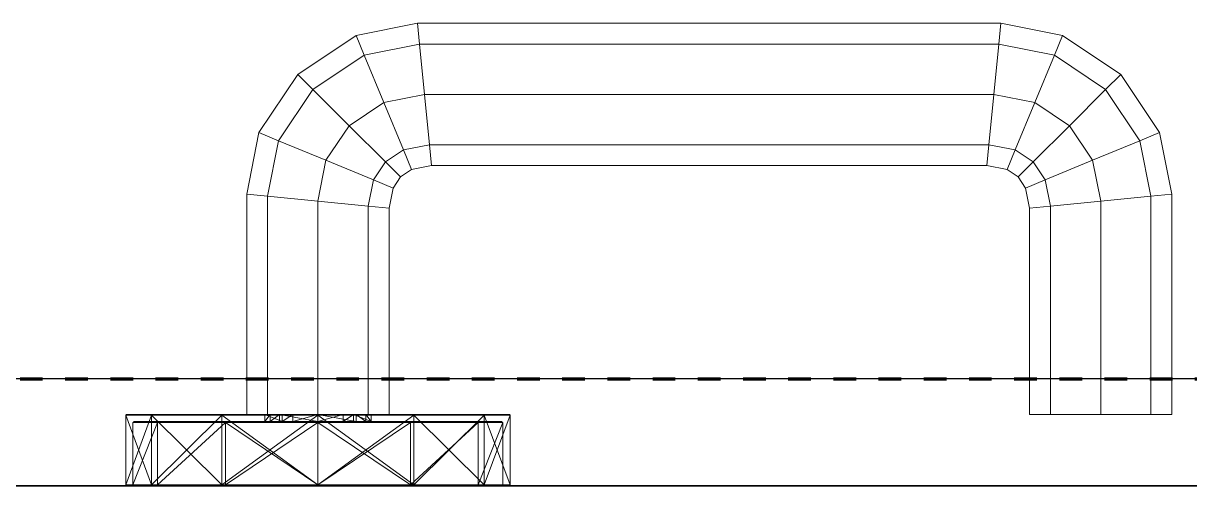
# Model space of a CAD drawing. Header units: millimetres. Extents: x -5300 to 98858, y -5196 to 93886.
# Drawn here: x 7620.6 to 7784.5, y 43150 to 43215 of the extents above; entities that cross this region are included whole.
import ezdxf

# ---------------------------------------------------------------- set-up
doc = ezdxf.new("R2010")
doc.units = ezdxf.units.MM
doc.linetypes.add('Штрих', pattern=[6.35, 3.175, -3.175])
doc.linetypes.add('Штрих_2_', pattern=[6.35, 3.175, -3.175])
for name, color, linetype, lineweight, true_color in [('_Разделитель помещений_', 4, 'Штрих', 70, 0x00ffff), ('Двери', 7, 'Continuous', 18, 0x7f7f7f), ('Стены', 7, 'Continuous', 18, 0x7f7f7f), ('Стены разрез', 7, 'Continuous', 50, 0x7f7f7f)]:
    doc.layers.add(name, color=color, linetype=linetype, lineweight=lineweight, true_color=true_color)

# ---------------------------------------------------------------- blocks, each defined once
blk = doc.blocks.new('СТВ_Перегородка_Кирпич 136938 - СТВ_Перегородка_Кирпич 2-246157-Подвал')
at = {"layer": 'Стены', "color": 254, "true_color": 0xd4d4d4}
blk.add_line((0, 43150), (12600, 43150), dxfattribs=at)
blk = doc.blocks.new('СТВ_Перегородка_Кирпич 136938 - СТВ_Перегородка_Кирпич 136938-246154-Подвал')
at = {"layer": 'Стены', "color": 254, "true_color": 0xd4d4d4}
for p, q in [((6900, 43165), (8600, 43165)), ((6900, 43150), (8600, 43150)), ((8600, 43150), (6900, 43150))]:
    blk.add_line(p, q, dxfattribs=at)
at = {"layer": 'Стены разрез', "color": 254, "lineweight": 25, "true_color": 0xd4d4d4}
for p, q in [((12615, 43165), (3230, 43165)), ((3230, 43150), (12615, 43150)), ((9250, 43150), (6250, 43150))]:
    blk.add_line(p, q, dxfattribs=at)
blk.add_blockref('СТВ_Перегородка_Кирпич 136938 - СТВ_Перегородка_Кирпич 2-246157-Подвал', (0, 0))
blk = doc.blocks.new('Дп-14 - Дп-14-246260-Подвал')
at = {"layer": 'Двери', "color": 254, "true_color": 0xd4d4d4}
for p, q in [((7667.36, 43213.28), (7676.02, 43215)), ((7676.02, 43215), (7667.36, 43213.28)), ((7676.02, 43215), (7676.3, 43212.07)), ((7676.3, 43212.07), (7676.02, 43215)), ((7676.02, 43215), (7757.98, 43215)), ((7676.3, 43212.07), (7676.02, 43215)), ((7757.98, 43215), (7676.02, 43215)), ((7676.02, 43215), (7676.3, 43212.07)), ((7757.98, 43215), (7757.7, 43212.07)), ((7757.7, 43212.07), (7757.98, 43215)), ((7757.7, 43212.07), (7757.98, 43215)), ((7757.98, 43215), (7757.7, 43212.07)), ((7757.98, 43215), (7766.64, 43213.28)), ((7766.64, 43213.28), (7757.98, 43215)), ((7659.18, 43207.82), (7667.36, 43213.28)), ((7667.36, 43213.28), (7659.18, 43207.82)), ((7667.36, 43213.28), (7668.5, 43210.52)), ((7668.5, 43210.52), (7667.36, 43213.28)), ((7668.5, 43210.52), (7667.36, 43213.28)), ((7667.36, 43213.28), (7668.5, 43210.52)), ((7676.3, 43212.07), (7668.5, 43210.52)), ((7668.5, 43210.52), (7676.3, 43212.07)), ((7668.5, 43210.52), (7676.3, 43212.07)), ((7676.3, 43212.07), (7668.5, 43210.52)), ((7757.7, 43212.07), (7676.3, 43212.07)), ((7676.3, 43212.07), (7677, 43205)), ((7677, 43205), (7676.3, 43212.07)), ((7676.3, 43212.07), (7757.7, 43212.07)), ((7676.3, 43212.07), (7757.7, 43212.07)), ((7677, 43205), (7676.3, 43212.07)), ((7757.7, 43212.07), (7676.3, 43212.07)), ((7676.3, 43212.07), (7677, 43205)), ((7757.7, 43212.07), (7757, 43205)), ((7757, 43205), (7757.7, 43212.07)), ((7757, 43205), (7757.7, 43212.07)), ((7757.7, 43212.07), (7757, 43205)), ((7765.5, 43210.52), (7757.7, 43212.07)), ((7757.7, 43212.07), (7765.5, 43210.52)), ((7757.7, 43212.07), (7765.5, 43210.52)), ((7765.5, 43210.52), (7757.7, 43212.07)), ((7766.64, 43213.28), (7765.5, 43210.52)), ((7765.5, 43210.52), (7766.64, 43213.28)), ((7765.5, 43210.52), (7766.64, 43213.28)), ((7766.64, 43213.28), (7765.5, 43210.52)), ((7766.64, 43213.28), (7774.82, 43207.82)), ((7774.82, 43207.82), (7766.64, 43213.28)), ((7668.5, 43210.52), (7661.3, 43205.7)), ((7661.3, 43205.7), (7668.5, 43210.52)), ((7661.3, 43205.7), (7668.5, 43210.52)), ((7668.5, 43210.52), (7661.3, 43205.7)), ((7668.5, 43210.52), (7671.26, 43203.86)), ((7671.26, 43203.86), (7668.5, 43210.52)), ((7671.26, 43203.86), (7668.5, 43210.52)), ((7668.5, 43210.52), (7671.26, 43203.86)), ((7765.5, 43210.52), (7762.74, 43203.86)), ((7762.74, 43203.86), (7765.5, 43210.52)), ((7762.74, 43203.86), (7765.5, 43210.52)), ((7765.5, 43210.52), (7762.74, 43203.86)), ((7772.7, 43205.7), (7765.5, 43210.52)), ((7765.5, 43210.52), (7772.7, 43205.7)), ((7765.5, 43210.52), (7772.7, 43205.7)), ((7772.7, 43205.7), (7765.5, 43210.52)), ((7653.72, 43199.64), (7659.18, 43207.82)), ((7659.18, 43207.82), (7653.72, 43199.64)), ((7659.18, 43207.82), (7661.3, 43205.7)), ((7661.3, 43205.7), (7659.18, 43207.82)), ((7661.3, 43205.7), (7659.18, 43207.82)), ((7659.18, 43207.82), (7661.3, 43205.7)), ((7774.82, 43207.82), (7772.7, 43205.7)), ((7772.7, 43205.7), (7774.82, 43207.82)), ((7772.7, 43205.7), (7774.82, 43207.82)), ((7774.82, 43207.82), (7772.7, 43205.7)), ((7774.82, 43207.82), (7780.28, 43199.64)), ((7780.28, 43199.64), (7774.82, 43207.82)), ((7661.3, 43205.7), (7656.48, 43198.5)), ((7656.48, 43198.5), (7661.3, 43205.7)), ((7656.48, 43198.5), (7661.3, 43205.7)), ((7661.3, 43205.7), (7656.48, 43198.5)), ((7661.3, 43205.7), (7666.39, 43200.61)), ((7666.39, 43200.61), (7661.3, 43205.7)), ((7666.39, 43200.61), (7661.3, 43205.7)), ((7661.3, 43205.7), (7666.39, 43200.61)), ((7772.7, 43205.7), (7767.61, 43200.61)), ((7767.61, 43200.61), (7772.7, 43205.7)), ((7767.61, 43200.61), (7772.7, 43205.7)), ((7772.7, 43205.7), (7767.61, 43200.61)), ((7777.52, 43198.5), (7772.7, 43205.7)), ((7772.7, 43205.7), (7777.52, 43198.5)), ((7772.7, 43205.7), (7777.52, 43198.5)), ((7777.52, 43198.5), (7772.7, 43205.7)), ((7671.26, 43203.86), (7666.39, 43200.61)), ((7666.39, 43200.61), (7671.26, 43203.86)), ((7666.39, 43200.61), (7671.26, 43203.86)), ((7671.26, 43203.86), (7666.39, 43200.61)), ((7677, 43205), (7671.26, 43203.86)), ((7671.26, 43203.86), (7677, 43205)), ((7671.26, 43203.86), (7677, 43205)), ((7677, 43205), (7671.26, 43203.86)), ((7671.26, 43203.86), (7674.02, 43197.2)), ((7674.02, 43197.2), (7671.26, 43203.86)), ((7674.02, 43197.2), (7671.26, 43203.86)), ((7671.26, 43203.86), (7674.02, 43197.2)), ((7757, 43205), (7677, 43205)), ((7677, 43205), (7677.7, 43197.93)), ((7677.7, 43197.93), (7677, 43205)), ((7677, 43205), (7757, 43205)), ((7677, 43205), (7757, 43205)), ((7677.7, 43197.93), (7677, 43205)), ((7757, 43205), (7677, 43205)), ((7677, 43205), (7677.7, 43197.93)), ((7757, 43205), (7756.3, 43197.93)), ((7756.3, 43197.93), (7757, 43205)), ((7756.3, 43197.93), (7757, 43205)), ((7757, 43205), (7756.3, 43197.93)), ((7762.74, 43203.86), (7757, 43205)), ((7757, 43205), (7762.74, 43203.86)), ((7757, 43205), (7762.74, 43203.86)), ((7762.74, 43203.86), (7757, 43205)), ((7762.74, 43203.86), (7759.98, 43197.2)), ((7759.98, 43197.2), (7762.74, 43203.86)), ((7759.98, 43197.2), (7762.74, 43203.86)), ((7762.74, 43203.86), (7759.98, 43197.2)), ((7767.61, 43200.61), (7762.74, 43203.86)), ((7762.74, 43203.86), (7767.61, 43200.61)), ((7762.74, 43203.86), (7767.61, 43200.61)), ((7767.61, 43200.61), (7762.74, 43203.86)), ((7666.39, 43200.61), (7663.14, 43195.74)), ((7663.14, 43195.74), (7666.39, 43200.61)), ((7663.14, 43195.74), (7666.39, 43200.61)), ((7666.39, 43200.61), (7663.14, 43195.74)), ((7666.39, 43200.61), (7671.49, 43195.51)), ((7671.49, 43195.51), (7666.39, 43200.61)), ((7671.49, 43195.51), (7666.39, 43200.61)), ((7666.39, 43200.61), (7671.49, 43195.51)), ((7767.61, 43200.61), (7762.51, 43195.51)), ((7762.51, 43195.51), (7767.61, 43200.61)), ((7762.51, 43195.51), (7767.61, 43200.61)), ((7767.61, 43200.61), (7762.51, 43195.51)), ((7770.86, 43195.74), (7767.61, 43200.61)), ((7767.61, 43200.61), (7770.86, 43195.74)), ((7767.61, 43200.61), (7770.86, 43195.74)), ((7770.86, 43195.74), (7767.61, 43200.61)), ((7652, 43190.98), (7653.72, 43199.64)), ((7653.72, 43199.64), (7652, 43190.98)), ((7653.72, 43199.64), (7656.48, 43198.5)), ((7656.48, 43198.5), (7653.72, 43199.64)), ((7656.48, 43198.5), (7653.72, 43199.64)), ((7653.72, 43199.64), (7656.48, 43198.5)), ((7780.28, 43199.64), (7777.52, 43198.5)), ((7777.52, 43198.5), (7780.28, 43199.64)), ((7777.52, 43198.5), (7780.28, 43199.64)), ((7780.28, 43199.64), (7777.52, 43198.5)), ((7780.28, 43199.64), (7782, 43190.98)), ((7782, 43190.98), (7780.28, 43199.64)), ((7656.48, 43198.5), (7654.93, 43190.7)), ((7654.93, 43190.7), (7656.48, 43198.5)), ((7654.93, 43190.7), (7656.48, 43198.5)), ((7656.48, 43198.5), (7654.93, 43190.7)), ((7656.48, 43198.5), (7663.14, 43195.74)), ((7663.14, 43195.74), (7656.48, 43198.5)), ((7663.14, 43195.74), (7656.48, 43198.5)), ((7656.48, 43198.5), (7663.14, 43195.74)), ((7674.02, 43197.2), (7671.49, 43195.51)), ((7671.49, 43195.51), (7674.02, 43197.2)), ((7671.49, 43195.51), (7674.02, 43197.2)), ((7674.02, 43197.2), (7671.49, 43195.51)), ((7677.7, 43197.93), (7674.02, 43197.2)), ((7674.02, 43197.2), (7677.7, 43197.93)), ((7674.02, 43197.2), (7677.7, 43197.93)), ((7677.7, 43197.93), (7674.02, 43197.2)), ((7674.02, 43197.2), (7675.16, 43194.44)), ((7675.16, 43194.44), (7674.02, 43197.2)), ((7675.16, 43194.44), (7674.02, 43197.2)), ((7674.02, 43197.2), (7675.16, 43194.44)), ((7756.3, 43197.93), (7677.7, 43197.93)), ((7677.7, 43197.93), (7677.98, 43195)), ((7677.98, 43195), (7677.7, 43197.93)), ((7677.7, 43197.93), (7756.3, 43197.93)), ((7677.7, 43197.93), (7756.3, 43197.93)), ((7677.98, 43195), (7677.7, 43197.93)), ((7756.3, 43197.93), (7677.7, 43197.93)), ((7677.7, 43197.93), (7677.98, 43195)), ((7756.3, 43197.93), (7756.02, 43195)), ((7756.02, 43195), (7756.3, 43197.93)), ((7756.02, 43195), (7756.3, 43197.93)), ((7756.3, 43197.93), (7756.02, 43195)), ((7759.98, 43197.2), (7756.3, 43197.93)), ((7756.3, 43197.93), (7759.98, 43197.2)), ((7756.3, 43197.93), (7759.98, 43197.2)), ((7759.98, 43197.2), (7756.3, 43197.93)), ((7759.98, 43197.2), (7758.84, 43194.44)), ((7758.84, 43194.44), (7759.98, 43197.2)), ((7758.84, 43194.44), (7759.98, 43197.2)), ((7759.98, 43197.2), (7758.84, 43194.44)), ((7762.51, 43195.51), (7759.98, 43197.2)), ((7759.98, 43197.2), (7762.51, 43195.51)), ((7759.98, 43197.2), (7762.51, 43195.51)), ((7762.51, 43195.51), (7759.98, 43197.2)), ((7777.52, 43198.5), (7770.86, 43195.74)), ((7770.86, 43195.74), (7777.52, 43198.5)), ((7770.86, 43195.74), (7777.52, 43198.5)), ((7777.52, 43198.5), (7770.86, 43195.74)), ((7779.07, 43190.7), (7777.52, 43198.5)), ((7777.52, 43198.5), (7779.07, 43190.7)), ((7777.52, 43198.5), (7779.07, 43190.7)), ((7779.07, 43190.7), (7777.52, 43198.5)), ((7663.14, 43195.74), (7662, 43190)), ((7662, 43190), (7663.14, 43195.74)), ((7662, 43190), (7663.14, 43195.74)), ((7663.14, 43195.74), (7662, 43190)), ((7663.14, 43195.74), (7669.8, 43192.98)), ((7669.8, 43192.98), (7663.14, 43195.74)), ((7669.8, 43192.98), (7663.14, 43195.74)), ((7663.14, 43195.74), (7669.8, 43192.98)), ((7671.49, 43195.51), (7669.8, 43192.98)), ((7669.8, 43192.98), (7671.49, 43195.51)), ((7669.8, 43192.98), (7671.49, 43195.51)), ((7671.49, 43195.51), (7669.8, 43192.98)), ((7671.49, 43195.51), (7673.6, 43193.4)), ((7673.6, 43193.4), (7671.49, 43195.51)), ((7673.6, 43193.4), (7671.49, 43195.51)), ((7671.49, 43195.51), (7673.6, 43193.4)), ((7762.51, 43195.51), (7760.4, 43193.4)), ((7760.4, 43193.4), (7762.51, 43195.51)), ((7760.4, 43193.4), (7762.51, 43195.51)), ((7762.51, 43195.51), (7760.4, 43193.4)), ((7764.2, 43192.98), (7762.51, 43195.51)), ((7762.51, 43195.51), (7764.2, 43192.98)), ((7762.51, 43195.51), (7764.2, 43192.98)), ((7764.2, 43192.98), (7762.51, 43195.51)), ((7770.86, 43195.74), (7764.2, 43192.98)), ((7764.2, 43192.98), (7770.86, 43195.74)), ((7764.2, 43192.98), (7770.86, 43195.74)), ((7770.86, 43195.74), (7764.2, 43192.98)), ((7772, 43190), (7770.86, 43195.74)), ((7770.86, 43195.74), (7772, 43190)), ((7770.86, 43195.74), (7772, 43190)), ((7772, 43190), (7770.86, 43195.74)), ((7675.16, 43194.44), (7673.6, 43193.4)), ((7673.6, 43193.4), (7675.16, 43194.44)), ((7677.98, 43195), (7675.16, 43194.44)), ((7675.16, 43194.44), (7677.98, 43195)), ((7756.02, 43195), (7677.98, 43195)), ((7677.98, 43195), (7756.02, 43195)), ((7758.84, 43194.44), (7756.02, 43195)), ((7756.02, 43195), (7758.84, 43194.44)), ((7760.4, 43193.4), (7758.84, 43194.44)), ((7758.84, 43194.44), (7760.4, 43193.4)), ((7669.8, 43192.98), (7669.07, 43189.3)), ((7669.07, 43189.3), (7669.8, 43192.98)), ((7669.07, 43189.3), (7669.8, 43192.98)), ((7669.8, 43192.98), (7669.07, 43189.3)), ((7669.8, 43192.98), (7672.56, 43191.84)), ((7672.56, 43191.84), (7669.8, 43192.98)), ((7672.56, 43191.84), (7669.8, 43192.98)), ((7669.8, 43192.98), (7672.56, 43191.84)), ((7673.6, 43193.4), (7672.56, 43191.84)), ((7672.56, 43191.84), (7673.6, 43193.4)), ((7761.44, 43191.84), (7760.4, 43193.4)), ((7760.4, 43193.4), (7761.44, 43191.84)), ((7764.2, 43192.98), (7761.44, 43191.84)), ((7761.44, 43191.84), (7764.2, 43192.98)), ((7761.44, 43191.84), (7764.2, 43192.98)), ((7764.2, 43192.98), (7761.44, 43191.84)), ((7764.93, 43189.3), (7764.2, 43192.98)), ((7764.2, 43192.98), (7764.93, 43189.3)), ((7764.2, 43192.98), (7764.93, 43189.3)), ((7764.93, 43189.3), (7764.2, 43192.98)), ((7652, 43160), (7652, 43190.98)), ((7652, 43190.98), (7654.93, 43190.7)), ((7654.93, 43190.7), (7652, 43190.98)), ((7652, 43190.98), (7652, 43160)), ((7654.93, 43190.7), (7652, 43190.98)), ((7652, 43190.98), (7654.93, 43190.7)), ((7654.93, 43190.7), (7654.93, 43160)), ((7654.93, 43160), (7654.93, 43190.7)), ((7654.93, 43160), (7654.93, 43190.7)), ((7654.93, 43190.7), (7662, 43190)), ((7662, 43190), (7654.93, 43190.7)), ((7654.93, 43190.7), (7654.93, 43160)), ((7662, 43190), (7654.93, 43190.7)), ((7654.93, 43190.7), (7662, 43190)), ((7672.56, 43191.84), (7672, 43189.02)), ((7672, 43189.02), (7672.56, 43191.84)), ((7762, 43189.02), (7761.44, 43191.84)), ((7761.44, 43191.84), (7762, 43189.02)), ((7779.07, 43190.7), (7772, 43190)), ((7772, 43190), (7779.07, 43190.7)), ((7772, 43190), (7779.07, 43190.7)), ((7779.07, 43190.7), (7772, 43190)), ((7782, 43190.98), (7779.07, 43190.7)), ((7779.07, 43190.7), (7782, 43190.98)), ((7779.07, 43190.7), (7782, 43190.98)), ((7782, 43190.98), (7779.07, 43190.7)), ((7779.07, 43160), (7779.07, 43190.7)), ((7779.07, 43190.7), (7779.07, 43160)), ((7779.07, 43190.7), (7779.07, 43160)), ((7779.07, 43160), (7779.07, 43190.7)), ((7782, 43190.98), (7782, 43160)), ((7782, 43160), (7782, 43190.98)), ((7662, 43190), (7662, 43160)), ((7662, 43160), (7662, 43190)), ((7662, 43160), (7662, 43190)), ((7662, 43190), (7669.07, 43189.3)), ((7669.07, 43189.3), (7662, 43190)), ((7662, 43190), (7662, 43160)), ((7669.07, 43189.3), (7662, 43190)), ((7662, 43190), (7669.07, 43189.3)), ((7669.07, 43189.3), (7669.07, 43160)), ((7669.07, 43160), (7669.07, 43189.3)), ((7669.07, 43160), (7669.07, 43189.3)), ((7669.07, 43189.3), (7672, 43189.02)), ((7672, 43189.02), (7669.07, 43189.3)), ((7669.07, 43189.3), (7669.07, 43160)), ((7672, 43189.02), (7669.07, 43189.3)), ((7669.07, 43189.3), (7672, 43189.02)), ((7672, 43189.02), (7672, 43160)), ((7672, 43160), (7672, 43189.02)), ((7764.93, 43189.3), (7762, 43189.02)), ((7762, 43189.02), (7764.93, 43189.3)), ((7764.93, 43189.3), (7762, 43189.02)), ((7762, 43189.02), (7764.93, 43189.3)), ((7762, 43189.02), (7762, 43160)), ((7762, 43160), (7762, 43189.02)), ((7772, 43190), (7764.93, 43189.3)), ((7764.93, 43189.3), (7772, 43190)), ((7772, 43190), (7764.93, 43189.3)), ((7764.93, 43189.3), (7772, 43190)), ((7764.93, 43189.3), (7764.93, 43160)), ((7764.93, 43160), (7764.93, 43189.3)), ((7764.93, 43189.3), (7764.93, 43160)), ((7764.93, 43160), (7764.93, 43189.3)), ((7772, 43160), (7772, 43190)), ((7772, 43190), (7772, 43160)), ((7772, 43160), (7772, 43190)), ((7772, 43190), (7772, 43160)), ((7638.62, 43160), (7635, 43160)), ((7635, 43160), (7638.62, 43160)), ((7635, 43160), (7648.5, 43160)), ((7638.62, 43159.9), (7635, 43159.9)), ((7638.62, 43159.9), (7635, 43159.9)), ((7635, 43150.1), (7635, 43159.9)), ((7638.62, 43150.1), (7635, 43159.9)), ((7638.62, 43159.9), (7635, 43150.1)), ((7638.62, 43159.9), (7635, 43159.9)), ((7635, 43159.9), (7638.62, 43159.9)), ((7635, 43159.9), (7635, 43150.1)), ((7638.62, 43159.9), (7635, 43150.1)), ((7635, 43159.9), (7638.62, 43150.1)), ((7638.7, 43160), (7635.1, 43160)), ((7638.7, 43160), (7635.1, 43160)), ((7657, 43160), (7635.1, 43160)), ((7657, 43160), (7635.1, 43160)), ((7657, 43160), (7635.1, 43160)), ((7648.5, 43160), (7638.62, 43160)), ((7638.62, 43160), (7648.5, 43160)), ((7638.62, 43160), (7648.5, 43160)), ((7648.5, 43159.9), (7638.62, 43159.9)), ((7648.5, 43159.9), (7638.62, 43159.9)), ((7648.5, 43150.1), (7638.62, 43159.9)), ((7648.5, 43159.9), (7638.62, 43150.1)), ((7638.62, 43150.1), (7638.62, 43159.9)), ((7638.62, 43159.9), (7638.62, 43150.1)), ((7648.5, 43159.9), (7638.62, 43159.9)), ((7648.5, 43159.9), (7638.62, 43159.9)), ((7648.5, 43159.9), (7638.62, 43150.1)), ((7638.62, 43159.9), (7638.62, 43150.1)), ((7648.5, 43150.1), (7638.62, 43159.9)), ((7638.62, 43150.1), (7638.62, 43159.9)), ((7648.55, 43160), (7638.7, 43160)), ((7648.55, 43160), (7638.7, 43160)), ((7657, 43160), (7638.7, 43160)), ((7654.53, 43160), (7638.7, 43160)), ((7655.28, 43160), (7638.7, 43160)), ((7638.7, 43160), (7657, 43160)), ((7657, 43160), (7638.7, 43160)), ((7662, 43160), (7648.5, 43160)), ((7662, 43160), (7648.5, 43160)), ((7675.5, 43160), (7648.5, 43160)), ((7675.5, 43160), (7648.5, 43160)), ((7675.5, 43160), (7648.5, 43160)), ((7648.5, 43160), (7648.5, 43160)), ((7662, 43159.9), (7648.5, 43159.9)), ((7662, 43159.9), (7648.5, 43159.9)), ((7662, 43150.1), (7648.5, 43159.9)), ((7662, 43159.9), (7648.5, 43150.1)), ((7648.5, 43150.1), (7648.5, 43159.9)), ((7648.5, 43159.9), (7648.5, 43150.1)), ((7648.5, 43159.9), (7662, 43159.9)), ((7662, 43159.9), (7648.5, 43159.9)), ((7648.5, 43159.9), (7648.5, 43150.1)), ((7648.5, 43150.1), (7662, 43159.9)), ((7662, 43150.1), (7648.5, 43159.9)), ((7648.5, 43150.1), (7648.5, 43159.9)), ((7662, 43160), (7648.55, 43160)), ((7662, 43160), (7648.55, 43160)), ((7648.55, 43160), (7657, 43160)), ((7648.55, 43160), (7657, 43160)), ((7648.55, 43160), (7658.46, 43160)), ((7656.63, 43160), (7648.55, 43160)), ((7655.28, 43160), (7648.55, 43160)), ((7654.93, 43160), (7652, 43160)), ((7652, 43160), (7654.93, 43160)), ((7654.53, 43159), (7654.53, 43160)), ((7654.53, 43160), (7655.28, 43160)), ((7654.53, 43160), (7657, 43160)), ((7654.53, 43159), (7655.28, 43160)), ((7657, 43159), (7654.53, 43160)), ((7654.53, 43160), (7657, 43160)), ((7662, 43160), (7654.93, 43160)), ((7654.93, 43160), (7662, 43160)), ((7656.63, 43160), (7655.28, 43160)), ((7655.28, 43159), (7656.63, 43160)), ((7655.28, 43159), (7655.28, 43160)), ((7662, 43160), (7656.63, 43160)), ((7662, 43159), (7656.63, 43160)), ((7656.63, 43159), (7656.63, 43160)), ((7662, 43160), (7656.63, 43160)), ((7657, 43160), (7658.46, 43160)), ((7657, 43160), (7657, 43159)), ((7657, 43159), (7657, 43160)), ((7657, 43160), (7657, 43160)), ((7657, 43160), (7657, 43159)), ((7657, 43160), (7657, 43160)), ((7657, 43160), (7657, 43159)), ((7658.46, 43160), (7657, 43159)), ((7657, 43159), (7657, 43160)), ((7657, 43159), (7657, 43160)), ((7657, 43159), (7657, 43160)), ((7657, 43160), (7657, 43159)), ((7657, 43160), (7657, 43160)), ((7657, 43160), (7657, 43160)), ((7657, 43159), (7657, 43160)), ((7657, 43159), (7657, 43160)), ((7657, 43159), (7657, 43160)), ((7657, 43160), (7657, 43160)), ((7662, 43160), (7658.46, 43160)), ((7662, 43160), (7658.46, 43160)), ((7662, 43160), (7658.46, 43159)), ((7658.46, 43160), (7658.46, 43159)), ((7675.45, 43160), (7662, 43160)), ((7675.45, 43160), (7662, 43160)), ((7667.38, 43160), (7662, 43160)), ((7662, 43160), (7665.54, 43160)), ((7667.38, 43159), (7662, 43160)), ((7662, 43159), (7662, 43160)), ((7667.38, 43160), (7662, 43160)), ((7662, 43160), (7662, 43160)), ((7662, 43160), (7665.54, 43160)), ((7662, 43160), (7662, 43159)), ((7665.54, 43160), (7662, 43159)), ((7662, 43160), (7662, 43160)), ((7662, 43160), (7675.5, 43160)), ((7675.5, 43160), (7662, 43160)), ((7669.07, 43160), (7662, 43160)), ((7662, 43160), (7669.07, 43160)), ((7675.5, 43159.9), (7662, 43159.9)), ((7675.5, 43159.9), (7662, 43159.9)), ((7675.5, 43159.9), (7662, 43150.1)), ((7675.5, 43150.1), (7662, 43159.9)), ((7662, 43150.1), (7662, 43159.9)), ((7662, 43159.9), (7662, 43150.1)), ((7662, 43159.9), (7675.5, 43159.9)), ((7675.5, 43159.9), (7662, 43159.9)), ((7662, 43150.1), (7662, 43159.9)), ((7662, 43150.1), (7675.5, 43159.9)), ((7675.5, 43150.1), (7662, 43159.9)), ((7662, 43150.1), (7662, 43159.9)), ((7667, 43160), (7665.54, 43160)), ((7667, 43160), (7665.54, 43159)), ((7675.45, 43160), (7665.54, 43160)), ((7665.54, 43160), (7665.54, 43159)), ((7667, 43159), (7667, 43160)), ((7669.47, 43160), (7667, 43160)), ((7667, 43160), (7667, 43159)), ((7669.47, 43159), (7667, 43160)), ((7667, 43159), (7667, 43160)), ((7667, 43159), (7667, 43160)), ((7667, 43159), (7667, 43160)), ((7669.47, 43160), (7667, 43160)), ((7667, 43160), (7667, 43160)), ((7667, 43160), (7667, 43160)), ((7667, 43160), (7685.3, 43160)), ((7667, 43160), (7688.9, 43160)), ((7667, 43160), (7667, 43160)), ((7667, 43160), (7667, 43159)), ((7667, 43160), (7688.9, 43160)), ((7667, 43160), (7667, 43160)), ((7667, 43160), (7667, 43159)), ((7667, 43160), (7667, 43159)), ((7667, 43160), (7688.9, 43160)), ((7667, 43160), (7685.3, 43160)), ((7667, 43160), (7667, 43160)), ((7667, 43160), (7667, 43159)), ((7667, 43160), (7667, 43159)), ((7667, 43160), (7667, 43159)), ((7667, 43160), (7685.3, 43160)), ((7667, 43160), (7675.45, 43160)), ((7667, 43160), (7675.45, 43160)), ((7667.38, 43160), (7668.72, 43160)), ((7668.72, 43159), (7667.38, 43160)), ((7667.38, 43159), (7667.38, 43160)), ((7667.38, 43160), (7675.45, 43160)), ((7669.47, 43160), (7668.72, 43160)), ((7669.47, 43159), (7668.72, 43160)), ((7668.72, 43159), (7668.72, 43160)), ((7668.72, 43160), (7675.45, 43160)), ((7668.72, 43160), (7685.3, 43160)), ((7672, 43160), (7669.07, 43160)), ((7669.07, 43160), (7672, 43160)), ((7669.47, 43159), (7669.47, 43160)), ((7669.47, 43160), (7685.3, 43160)), ((7675.45, 43160), (7685.3, 43160)), ((7685.3, 43160), (7675.45, 43160)), ((7675.5, 43160), (7685.38, 43160)), ((7685.38, 43160), (7675.5, 43160)), ((7675.5, 43160), (7689, 43160)), ((7675.5, 43160), (7685.38, 43160)), ((7675.5, 43160), (7675.5, 43160)), ((7685.38, 43159.9), (7675.5, 43159.9)), ((7685.38, 43159.9), (7675.5, 43159.9)), ((7685.38, 43159.9), (7675.5, 43150.1)), ((7675.5, 43159.9), (7675.5, 43150.1)), ((7685.38, 43150.1), (7675.5, 43159.9)), ((7675.5, 43150.1), (7675.5, 43159.9)), ((7675.5, 43159.9), (7685.38, 43159.9)), ((7685.38, 43159.9), (7675.5, 43159.9)), ((7675.5, 43150.1), (7675.5, 43159.9)), ((7675.5, 43150.1), (7685.38, 43159.9)), ((7685.38, 43150.1), (7675.5, 43159.9)), ((7675.5, 43150.1), (7675.5, 43159.9)), ((7685.3, 43160), (7688.9, 43160)), ((7688.9, 43160), (7685.3, 43160)), ((7685.38, 43160), (7689, 43160)), ((7689, 43160), (7685.38, 43160)), ((7685.38, 43159.9), (7689, 43159.9)), ((7689, 43159.9), (7685.38, 43159.9)), ((7685.38, 43150.1), (7685.38, 43159.9)), ((7685.38, 43150.1), (7689, 43159.9)), ((7689, 43150.1), (7685.38, 43159.9)), ((7685.38, 43150.1), (7685.38, 43159.9)), ((7685.38, 43159.9), (7689, 43159.9)), ((7689, 43159.9), (7685.38, 43159.9)), ((7685.38, 43150.1), (7685.38, 43159.9)), ((7685.38, 43150.1), (7689, 43159.9)), ((7689, 43150.1), (7685.38, 43159.9)), ((7685.38, 43150.1), (7685.38, 43159.9)), ((7689, 43150.1), (7689, 43159.9)), ((7689, 43150.1), (7689, 43159.9)), ((7764.93, 43160), (7762, 43160)), ((7762, 43160), (7764.93, 43160)), ((7762, 43160), (7764.93, 43160)), ((7764.93, 43160), (7762, 43160)), ((7772, 43160), (7764.93, 43160)), ((7764.93, 43160), (7772, 43160)), ((7764.93, 43160), (7772, 43160)), ((7772, 43160), (7764.93, 43160)), ((7779.07, 43160), (7772, 43160)), ((7772, 43160), (7779.07, 43160)), ((7779.07, 43160), (7772, 43160)), ((7772, 43160), (7779.07, 43160)), ((7782, 43160), (7779.07, 43160)), ((7779.07, 43160), (7782, 43160)), ((7782, 43160), (7779.07, 43160)), ((7779.07, 43160), (7782, 43160)), ((7639.48, 43158.9), (7636, 43158.9)), ((7639.48, 43158.9), (7636, 43158.9)), ((7636, 43150.1), (7636, 43158.9)), ((7639.48, 43158.9), (7636, 43150.1)), ((7639.48, 43158.9), (7636, 43150.1)), ((7639.57, 43159), (7636.1, 43159)), ((7639.57, 43159), (7636.1, 43159)), ((7657, 43159), (7636.1, 43159)), ((7657, 43159), (7636.1, 43159)), ((7657, 43159), (7636.1, 43159)), ((7649, 43158.9), (7639.48, 43158.9)), ((7649, 43158.9), (7639.48, 43158.9)), ((7649, 43158.9), (7639.48, 43150.1)), ((7649, 43158.9), (7639.48, 43150.1)), ((7639.48, 43150.1), (7639.48, 43158.9)), ((7639.48, 43158.9), (7639.48, 43150.1)), ((7649.05, 43159), (7639.57, 43159)), ((7649.05, 43159), (7639.57, 43159)), ((7655.28, 43159), (7639.57, 43159)), ((7657, 43159), (7639.57, 43159)), ((7654.53, 43159), (7639.57, 43159)), ((7639.57, 43159), (7657, 43159)), ((7657, 43159), (7639.57, 43159)), ((7662, 43158.9), (7649, 43158.9)), ((7662, 43158.9), (7649, 43158.9)), ((7662, 43150.1), (7649, 43158.9)), ((7662, 43158.9), (7649, 43150.1)), ((7649, 43150.1), (7649, 43158.9)), ((7649, 43158.9), (7649, 43150.1)), ((7662, 43159), (7649.05, 43159)), ((7662, 43159), (7649.05, 43159)), ((7656.63, 43159), (7649.05, 43159)), ((7649.05, 43159), (7655.28, 43159)), ((7658.46, 43159), (7649.05, 43159)), ((7657, 43159), (7649.05, 43159)), ((7657, 43159), (7649.05, 43159)), ((7655.28, 43159), (7654.53, 43159)), ((7654.53, 43159), (7657, 43159)), ((7654.53, 43159), (7657, 43159)), ((7656.63, 43159), (7655.28, 43159)), ((7662, 43159), (7656.63, 43159)), ((7662, 43159), (7656.63, 43159)), ((7658.46, 43159), (7657, 43159)), ((7657, 43159), (7657, 43159)), ((7657, 43159), (7657, 43159)), ((7657, 43159), (7657, 43159)), ((7657, 43159), (7657, 43159)), ((7657, 43159), (7657, 43159)), ((7662, 43159), (7658.46, 43159)), ((7662, 43159), (7658.46, 43159)), ((7674.95, 43159), (7662, 43159)), ((7674.95, 43159), (7662, 43159)), ((7667.38, 43159), (7662, 43159)), ((7665.54, 43159), (7662, 43159)), ((7667.38, 43159), (7662, 43159)), ((7662, 43159), (7662, 43159)), ((7665.54, 43159), (7662, 43159)), ((7662, 43159), (7662, 43159)), ((7675, 43158.9), (7662, 43158.9)), ((7662, 43158.9), (7675, 43158.9)), ((7675, 43150.1), (7662, 43158.9)), ((7662, 43150.1), (7662, 43158.9)), ((7662, 43158.9), (7662, 43150.1)), ((7662, 43150.1), (7675, 43158.9)), ((7667, 43159), (7665.54, 43159)), ((7665.54, 43159), (7674.95, 43159)), ((7669.47, 43159), (7667, 43159)), ((7669.47, 43159), (7667, 43159)), ((7667, 43159), (7667, 43159)), ((7667, 43159), (7684.43, 43159)), ((7667, 43159), (7667, 43159)), ((7667, 43159), (7687.9, 43159)), ((7667, 43159), (7667, 43159)), ((7667, 43159), (7674.95, 43159)), ((7667, 43159), (7667, 43159)), ((7667, 43159), (7674.95, 43159)), ((7667, 43159), (7684.43, 43159)), ((7667, 43159), (7667, 43159)), ((7667, 43159), (7687.9, 43159)), ((7667, 43159), (7684.43, 43159)), ((7667, 43159), (7687.9, 43159)), ((7668.72, 43159), (7667.38, 43159)), ((7674.95, 43159), (7667.38, 43159)), ((7669.47, 43159), (7668.72, 43159)), ((7684.43, 43159), (7668.72, 43159)), ((7674.95, 43159), (7668.72, 43159)), ((7669.47, 43159), (7684.43, 43159)), ((7684.43, 43159), (7674.95, 43159)), ((7674.95, 43159), (7684.43, 43159)), ((7684.52, 43158.9), (7675, 43158.9)), ((7675, 43158.9), (7684.52, 43158.9)), ((7684.52, 43158.9), (7675, 43150.1)), ((7675, 43150.1), (7675, 43158.9)), ((7675, 43150.1), (7675, 43158.9)), ((7675, 43150.1), (7684.52, 43158.9)), ((7684.43, 43159), (7687.9, 43159)), ((7687.9, 43159), (7684.43, 43159)), ((7684.52, 43158.9), (7688, 43158.9)), ((7688, 43158.9), (7684.52, 43158.9)), ((7684.52, 43158.9), (7684.52, 43150.1)), ((7684.52, 43150.1), (7688, 43158.9)), ((7688, 43158.9), (7684.52, 43150.1)), ((7684.52, 43150.1), (7684.52, 43158.9)), ((7688, 43158.9), (7688, 43150.1)), ((6900, 43150), (8600, 43150)), ((8600, 43150), (6900, 43150)), ((8512, 43150), (6988, 43150)), ((6988, 43150), (8512, 43150)), ((7612, 43150), (8512, 43150)), ((8512, 43150), (7612, 43150)), ((7612, 43150), (8512, 43150)), ((8512, 43150), (7612, 43150)), ((7638.62, 43150.1), (7635, 43150.1)), ((7638.62, 43150.1), (7635, 43150.1)), ((7638.62, 43150.1), (7635, 43150.1)), ((7635, 43150.1), (7638.62, 43150.1)), ((7638.62, 43150), (7635, 43150)), ((7635, 43150), (7638.62, 43150)), ((7648.5, 43150), (7635, 43150)), ((7638.7, 43150), (7635.1, 43150)), ((7638.7, 43150), (7635.1, 43150)), ((7639.4, 43150), (7635.1, 43150)), ((7639.4, 43150), (7635.1, 43150)), ((7635.1, 43150), (7635.9, 43150)), ((7639.4, 43150), (7635.9, 43150)), ((7639.4, 43150), (7635.9, 43150)), ((7639.48, 43150.1), (7636, 43150.1)), ((7639.48, 43150.1), (7636, 43150.1)), ((7648.5, 43150.1), (7638.62, 43150.1)), ((7648.5, 43150.1), (7638.62, 43150.1)), ((7648.5, 43150.1), (7638.62, 43150.1)), ((7648.5, 43150.1), (7638.62, 43150.1)), ((7648.5, 43150), (7638.62, 43150)), ((7638.62, 43150), (7648.5, 43150)), ((7648.5, 43150), (7638.62, 43150)), ((7648.55, 43150), (7638.7, 43150)), ((7648.55, 43150), (7638.7, 43150)), ((7638.7, 43150), (7639.4, 43150)), ((7639.4, 43150), (7638.7, 43150)), ((7648.95, 43150), (7639.4, 43150)), ((7648.95, 43150), (7639.4, 43150)), ((7648.55, 43150), (7639.4, 43150)), ((7648.55, 43150), (7639.4, 43150)), ((7649, 43150.1), (7639.48, 43150.1)), ((7649, 43150.1), (7639.48, 43150.1)), ((7662, 43150.1), (7648.5, 43150.1)), ((7662, 43150.1), (7648.5, 43150.1)), ((7648.5, 43150.1), (7662, 43150.1)), ((7662, 43150.1), (7648.5, 43150.1)), ((7662, 43150), (7648.5, 43150)), ((7648.5, 43150), (7662, 43150)), ((7648.5, 43150), (7648.5, 43150)), ((7648.5, 43150), (7675.5, 43150)), ((7648.5, 43150), (7675.5, 43150)), ((7648.5, 43150), (7675.5, 43150)), ((7662, 43150), (7648.55, 43150)), ((7662, 43150), (7648.55, 43150)), ((7648.55, 43150), (7648.95, 43150)), ((7648.95, 43150), (7648.55, 43150)), ((7662, 43150), (7648.95, 43150)), ((7662, 43150), (7648.95, 43150)), ((7662, 43150), (7648.95, 43150)), ((7662, 43150), (7648.95, 43150)), ((7662, 43150.1), (7649, 43150.1)), ((7662, 43150.1), (7649, 43150.1)), ((7675, 43150.1), (7662, 43150.1)), ((7675.5, 43150.1), (7662, 43150.1)), ((7675.5, 43150.1), (7662, 43150.1)), ((7662, 43150.1), (7675, 43150.1)), ((7662, 43150.1), (7675.5, 43150.1)), ((7675.5, 43150.1), (7662, 43150.1)), ((7675.45, 43150), (7662, 43150)), ((7675.05, 43150), (7662, 43150)), ((7675.05, 43150), (7662, 43150)), ((7675.45, 43150), (7662, 43150)), ((7675.05, 43150), (7662, 43150)), ((7662, 43150), (7662, 43150)), ((7675.05, 43150), (7662, 43150)), ((7662, 43150), (7662, 43150)), ((7662, 43150), (7675.5, 43150)), ((7662, 43150), (7675.5, 43150)), ((7684.52, 43150.1), (7675, 43150.1)), ((7675, 43150.1), (7684.52, 43150.1)), ((7684.6, 43150), (7675.05, 43150)), ((7684.6, 43150), (7675.05, 43150)), ((7685.3, 43150), (7675.05, 43150)), ((7675.45, 43150), (7675.05, 43150)), ((7685.3, 43150), (7675.05, 43150)), ((7675.05, 43150), (7675.45, 43150)), ((7685.3, 43150), (7675.45, 43150)), ((7685.3, 43150), (7675.45, 43150)), ((7685.38, 43150.1), (7675.5, 43150.1)), ((7685.38, 43150.1), (7675.5, 43150.1)), ((7675.5, 43150.1), (7685.38, 43150.1)), ((7685.38, 43150.1), (7675.5, 43150.1)), ((7675.5, 43150), (7685.38, 43150)), ((7685.38, 43150), (7675.5, 43150)), ((7675.5, 43150), (7675.5, 43150)), ((7685.38, 43150), (7675.5, 43150)), ((7689, 43150), (7675.5, 43150)), ((7684.52, 43150.1), (7688, 43150.1)), ((7688, 43150.1), (7684.52, 43150.1)), ((7684.6, 43150), (7688.1, 43150)), ((7688.1, 43150), (7684.6, 43150)), ((7684.6, 43150), (7685.3, 43150)), ((7684.6, 43150), (7688.9, 43150)), ((7688.9, 43150), (7684.6, 43150)), ((7684.6, 43150), (7685.3, 43150)), ((7685.3, 43150), (7688.9, 43150)), ((7688.9, 43150), (7685.3, 43150)), ((7685.38, 43150.1), (7689, 43150.1)), ((7689, 43150.1), (7685.38, 43150.1)), ((7685.38, 43150.1), (7689, 43150.1)), ((7689, 43150.1), (7685.38, 43150.1)), ((7685.38, 43150), (7689, 43150)), ((7689, 43150), (7685.38, 43150)), ((7688.1, 43150), (7688.9, 43150))]:
    blk.add_line(p, q, dxfattribs=at)
blk = doc.blocks.new('Дп-14 - Дп-14-246264-Подвал')
blk.add_blockref('Дп-14 - Дп-14-246260-Подвал', (0, 0))

msp = doc.modelspace()

# ---------------------------------------------------------------- linework, layer by layer
at = {"layer": '_Разделитель помещений_', "color": 131, "linetype": 'Штрих_2_', "true_color": 0xaaffff}
msp.add_line((3245, 43165), (12615, 43165), dxfattribs=at)

# ---------------------------------------------------------------- block references
at = {"layer": 'Двери', "color": 254, "true_color": 0xd4d4d4}
msp.add_blockref('Дп-14 - Дп-14-246264-Подвал', (0, 0), dxfattribs=at)
at = {"layer": 'Стены', "color": 254, "true_color": 0xd4d4d4}
msp.add_blockref('СТВ_Перегородка_Кирпич 136938 - СТВ_Перегородка_Кирпич 136938-246154-Подвал', (0, 0), dxfattribs=at)

doc.saveas('drawing.dxf')
